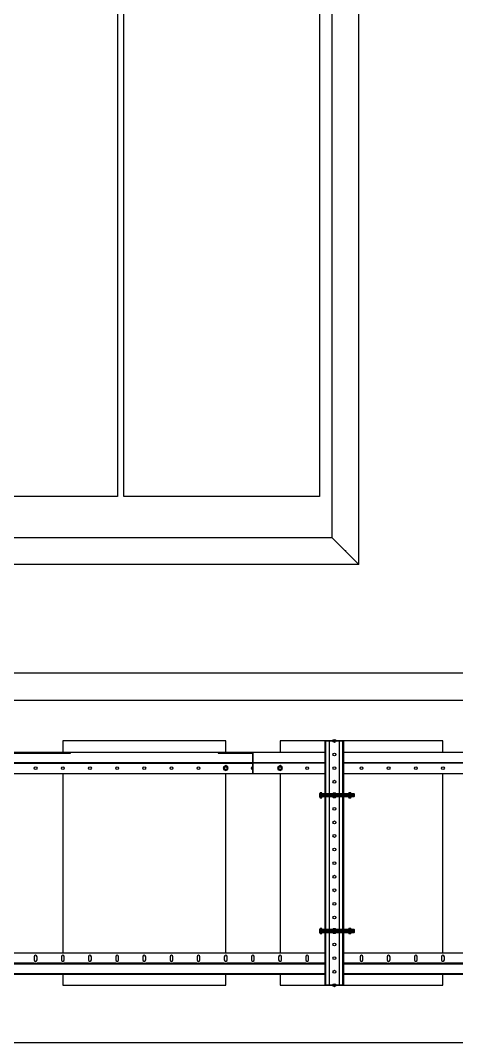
# Model space of a CAD drawing. Header units: millimetres. Extents: x -962357 to -591296, y -223672 to 59420.
# Drawn here: x -729408 to -728605, y -175224 to -173342 of the extents above; entities that cross this region are included whole.
import ezdxf

# ---------------------------------------------------------------- set-up
doc = ezdxf.new("R2010")
doc.units = ezdxf.units.MM
doc.linetypes.add('TA_HL_003.00000', pattern=[19.5, 10.65, -8.85])
for name, color, linetype in [('000 - H A T C H', 8, 'Continuous'), ('000 - WIPEOUT', 250, 'Continuous'), ('001 - ASCESSORIES', 251, 'Continuous'), ('A04_TUBE SERIES', 2, 'Continuous'), ('A11_ALU.SOLID SHEET', 2, 'Continuous')]:
    doc.layers.add(name, color=color, linetype=linetype)
pattern_1 = [(110, (-0.5, 0), (-0.939693, -0.34202), []), (110, (-0.2012, 0.6409), (-0.939693, -0.34202), [1.25, -0.25, 0, -0.25])]

# ---------------------------------------------------------------- blocks, each defined once
blk = doc.blocks.new('*U4823')
blk.add_attdef('EXTR.OVL-LENGTH_', (-25, -59.1), '', height=5)
blk.add_wipeout([(-25, 25), (25, -25), (25, 15671.5), (-25, 15621.5)]).dxf.layer = '000 - WIPEOUT'
at = {"layer": 'A04_TUBE SERIES', "color": 0}
blk.add_lwpolyline([(-25, 25), (25, -25), (25, 15671.5), (-25, 15621.5)], close=True, dxfattribs=at)
blk = doc.blocks.new('*U4826')
blk.add_attdef('EXTR.OVL-LENGTH_', (-25, -59.1), '', height=5)
blk.add_wipeout([(-25, 25), (25, -25), (25, 15165.5), (-25, 15115.5)]).dxf.layer = '000 - WIPEOUT'
blk.add_point((0, 0))
at = {"layer": 'A04_TUBE SERIES', "color": 0}
blk.add_lwpolyline([(-25, 25), (25, -25), (25, 15165.5), (-25, 15115.5)], close=True, dxfattribs=at)
blk = doc.blocks.new('*U4827')
blk.add_attdef('EXTR.OVL-LENGTH_', (-25, -59.1), '', height=5)
blk.add_wipeout([(-25, 25), (25, -25), (25, 1975), (-25, 1925)]).dxf.layer = '000 - WIPEOUT'
blk.add_point((0, 0))
at = {"layer": 'A04_TUBE SERIES', "color": 0}
blk.add_lwpolyline([(-25, 25), (25, -25), (25, 1975), (-25, 1925)], close=True, dxfattribs=at)
blk = doc.blocks.new('*U4729')
at = {"color": 6}
blk.add_point((-37.5, 0), dxfattribs=at)
at = {"color": 3}
for points in [[(-875, 924), (875, 924), (875, 564), (-875, 564)], [(-875, 552), (875, 552), (875, 192), (-875, 192)], [(-875, -192), (875, -192), (875, -552), (-875, -552)], [(-875, -564), (875, -564), (875, -924), (-875, -924)]]:
    blk.add_wipeout(points, dxfattribs=at).dxf.layer = '000 - WIPEOUT'
at = {"layer": 'A11_ALU.SOLID SHEET', "color": 0, "linetype": 'ByBlock'}
for points in [[(875, 564), (-875, 564), (-875, 924), (875, 924)], [(875, 192), (-875, 192), (-875, 552), (875, 552)], [(875, -552), (-875, -552), (-875, -192), (875, -192)], [(875, -924), (-875, -924), (-875, -564), (875, -564)]]:
    blk.add_lwpolyline(points, close=True, dxfattribs=at)
at = {"color": 3}
blk.add_wipeout([(-875, 180), (875, 180), (875, -180), (-875, -180)], dxfattribs=at).dxf.layer = '000 - WIPEOUT'
at = {"layer": 'A11_ALU.SOLID SHEET', "color": 0, "linetype": 'ByBlock'}
blk.add_lwpolyline([(875, -180), (-875, -180), (-875, 180), (875, 180)], close=True, dxfattribs=at)
blk = doc.blocks.new('*U4836')
at = {"layer": 'A04_TUBE SERIES', "color": 0, "linetype": 'ByBlock', "xscale": -1, "rotation": 90}
blk.add_blockref('*U4826', (15418.5, 275), dxfattribs=at)
at = {"layer": 'A04_TUBE SERIES', "color": 0, "linetype": 'ByBlock', "rotation": 270}
blk.add_blockref('*U4823', (25, 25), dxfattribs=at)
at = {"layer": 'A11_ALU.SOLID SHEET', "color": 0, "linetype": 'ByBlock', "rotation": 90}
blk.add_blockref('*U4729', (14446.75, 1250), dxfattribs=at)
at = {"layer": 'A04_TUBE SERIES', "color": 0, "linetype": 'ByBlock'}
blk.add_blockref('*U4827', (15418.5, 275), dxfattribs=at)
blk = doc.blocks.new('*U4864')
at = {"color": 3}
for points in [[(-225, -7050), (225, -7050), (225, -7350), (-225, -7350)], [(-225, -7450), (225, -7450), (225, -7750), (-225, -7750)]]:
    blk.add_wipeout(points, dxfattribs=at).dxf.layer = '000 - WIPEOUT'
at = {"layer": 'A11_ALU.SOLID SHEET', "color": 0, "linetype": 'ByBlock'}
for points in [[(-225, -7350), (225, -7350), (225, -7050), (-225, -7050)], [(-225, -7750), (225, -7750), (225, -7450), (-225, -7450)]]:
    blk.add_lwpolyline(points, close=True, dxfattribs=at)
blk = doc.blocks.new('000 - ASSCESSORIES_FAMELINE_GALV.BRACKET_FITTING_Z-PROFILE_HR-02B_TOP_VIEW')
blk.add_wipeout([(-1200, 39), (1200, 39), (1200, 0), (-1200, 0)]).dxf.layer = '000 - WIPEOUT'
at = {"layer": '001 - ASCESSORIES', "linetype": 'ByBlock'}
blk.add_line((1200, 20.2), (-1200, 20.2), dxfattribs=at)
at = {"layer": '001 - ASCESSORIES'}
blk.add_line((1200, 19), (-1200, 19), dxfattribs=at)
at = {"layer": '001 - ASCESSORIES', "color": 0}
blk.add_lwpolyline([(-1200, 39), (-1200, 19), (1200, 19), (1200, 39)], close=True, dxfattribs=at)
at = {"layer": '001 - ASCESSORIES'}
blk.add_lwpolyline([(-1200, 19), (-1200, 0), (1200, 0), (1200, 19)], close=True, dxfattribs=at)
at = {"layer": '001 - ASCESSORIES', "color": 2}
for points in [[(-1200, 1.2), (-1200, 0), (-1135.9, 0), (-1135.9, 1.2)], [(-864.1, 1.2), (-864.1, 0), (-735.9, 0), (-735.9, 1.2)]]:
    blk.add_lwpolyline(points, close=True, dxfattribs=at)
at = {"layer": '001 - ASCESSORIES'}
for centre in [(-1150, 29), (-1100, 29), (-1050, 29), (-1000, 29), (-950, 29), (-900, 29), (-850, 29), (-800, 29)]:
    blk.add_circle(centre, 2.6, dxfattribs=at)
blk.add_arc((-1200, 29), 2.6, 270, 90, dxfattribs=at)
blk = doc.blocks.new('000 - ASSCESSORIES_FAMELINE_GALV._SPICE-FOR_HR-02B_TOP_VIEW')
at = {"layer": '001 - ASCESSORIES', "linetype": 'ByBlock'}
blk.add_lwpolyline([(-75, 6.8), (75, 6.8), (75, 8.8), (-75, 8.8)], close=True, dxfattribs=at)
at = {"layer": '001 - ASCESSORIES', "color": 0, "linetype": 'ByBlock'}
blk.add_lwpolyline([(-75, 8.8), (75, 8.8), (75, -10), (-75, -10)], close=True, dxfattribs=at)
at = {"layer": '001 - ASCESSORIES', "color": 1}
for points in [[(-57.6, 6.8), (-42.4, 6.8), (-42.4, 8.8), (-57.6, 8.8)], [(-2.6, 6.8), (2.6, 6.8), (2.6, 8.8), (-2.6, 8.8)], [(47.4, 6.8), (52.6, 6.8), (52.6, 8.8), (47.4, 8.8)]]:
    blk.add_lwpolyline(points, close=True, dxfattribs=at)
blk.add_lwpolyline([(-55, -2.6), (-45, -2.6, 1), (-45, 2.6), (-55, 2.6, 1)], format="xyb", close=True, dxfattribs=at)
at = {"layer": '001 - ASCESSORIES'}
for centre in [(0, 0), (50, 0)]:
    blk.add_circle(centre, 2.6, dxfattribs=at)
blk = doc.blocks.new('*U4659')
at = {"layer": '001 - ASCESSORIES', "color": 0, "linetype": 'ByBlock'}
blk.add_blockref('000 - ASSCESSORIES_FAMELINE_GALV._SPICE-FOR_HR-02B_TOP_VIEW', (0, 0), dxfattribs=at)
blk = doc.blocks.new('*U4663')
at = {"layer": '001 - ASCESSORIES', "color": 0}
blk.add_lwpolyline([(4.6, 0), (2.3, 4), (-2.3, 4), (-4.6, 0), (-2.3, -4), (2.3, -4)], close=True, dxfattribs=at)
at = {"layer": '001 - ASCESSORIES', "color": 8}
blk.add_circle((0, 0), 3.85, dxfattribs=at)
at = {"layer": '001 - ASCESSORIES', "color": 0}
blk.add_circle((0, 0), 2.6, dxfattribs=at)
blk = doc.blocks.new('*U4664')
at = {"layer": '000 - H A T C H'}
h = blk.add_hatch(color=250, dxfattribs=at)
h.dxf.hatch_style = 1
h.paths.add_polyline_path([(4, -2.3), (4, 2.3), (0, 4.6), (-4, 2.3), (-4, -2.3), (0, -4.6)])
h.paths.add_polyline_path([(0, -2.6, -1), (0, 2.6, -1)], flags=16)
at = {"layer": '001 - ASCESSORIES', "color": 0, "rotation": 270}
blk.add_blockref('*U4663', (0, 0), dxfattribs=at)
blk = doc.blocks.new('*U4682')
at = {"color": 1}
for p, q in [((-3.5, 3.5), (3.5, 3.5)), ((-3.5, 0), (3.5, 0))]:
    blk.add_line(p, q, dxfattribs=at)
at = {"color": 0}
for points in [[(-2.3, 3.2, 0.249855), (-4.6, 3.2), (-4.6, 0.3, 0.249855), (-2.3, 0.3)], [(2.3, 3.2, 0.062432), (0, 3.5, 0.062432), (-2.3, 3.2), (-2.3, 0.3, 0.061701), (0, 0, 0.061701), (2.3, 0.3)], [(4.6, 3.2, 0.249855), (2.3, 3.2), (2.3, 0.3, 0.249855), (4.6, 0.3)]]:
    blk.add_lwpolyline(points, format="xyb", close=True, dxfattribs=at)
blk = doc.blocks.new('*U4688')
at = {"layer": '000 - H A T C H'}
h = blk.add_hatch(dxfattribs=at)
h.set_pattern_fill('ANSI35', color=8, scale=4, angle=65)
h.set_pattern_definition(pattern_1)
h.paths.add_polyline_path([(0, -2.5), (14.5, -2.5), (14.5, 2.5), (0, 2.5)])
at = {"color": 8}
blk.add_line((14.5, -2.5), (14.5, 2.5), dxfattribs=at)
at = {"color": 1}
blk.add_lwpolyline([(14.5, 2.5), (0, 2.5), (0, -2.5), (14.5, -2.5), (15, -2), (15, 2)], close=True, dxfattribs=at)
blk = doc.blocks.new('*U4699')
at = {"layer": '000 - H A T C H'}
h = blk.add_hatch(color=250, dxfattribs=at)
h.dxf.hatch_style = 1
edge = h.paths.add_edge_path()
edge.add_line((-0.3, -4.6), (-3.2, -4.6))
edge.add_arc((-1, -3.5), 2.45, 180, 208.0569, ccw=False)
edge.add_line((-3.5, -3.5), (-3.5, 0))
edge.add_arc((5.9, 0), 9.36, 179.9761, 180.0239, ccw=False)
edge.add_line((-3.5, 0), (-3.5, 0))
edge.add_arc((5.9, 0), 9.36, 179.9761, 180.0239, ccw=False)
edge.add_line((-3.5, 0), (-3.5, 3.5))
edge.add_arc((-1, 3.5), 2.45, 151.9431, 180, ccw=False)
edge.add_line((-3.2, 4.6), (-0.3, 4.6))
edge.add_arc((-2.5, 3.5), 2.45, 360, 388.0569, ccw=False)
edge.add_line((0, 3.5), (0, -3.5))
edge.add_arc((-2.5, -3.5), 2.45, 331.9431, 360, ccw=False)
blk.add_blockref('*U4688', (0, 0))
at = {"layer": '001 - ASCESSORIES', "rotation": 90}
blk.add_blockref('*U4682', (0, 0), dxfattribs=at)
blk = doc.blocks.new('*U4922')
for p in [(-7250, -10), (-7150, -10)]:
    blk.add_blockref('*U4699', p)
at = {"layer": '001 - ASCESSORIES', "linetype": 'TA_HL_003.00000', "rotation": 180}
blk.add_blockref('*U4659', (-7200, -10), dxfattribs=at)
at = {"layer": '001 - ASCESSORIES', "color": 0, "linetype": 'ByBlock'}
blk.add_blockref('000 - ASSCESSORIES_FAMELINE_GALV.BRACKET_FITTING_Z-PROFILE_HR-02B_TOP_VIEW', (-6000, -39), dxfattribs=at)
at = {"layer": '001 - ASCESSORIES', "color": 1, "linetype": 'ByBlock'}
blk.add_circle((-7200, -10), 2.6, dxfattribs=at)
at = {"layer": '001 - ASCESSORIES'}
blk.add_blockref('*U4664', (-7150, -10), dxfattribs=at)
at = {"linetype": 'ByBlock'}
blk.add_wipeout([(-9330.5, -39), (-7200, -39), (-7200, 0), (-9330.5, 0)], dxfattribs=at).dxf.layer = '000 - WIPEOUT'
at = {"layer": '001 - ASCESSORIES', "color": 1, "linetype": 'ByBlock'}
blk.add_lwpolyline([(-7200, 0), (-9330.5, 0), (-9330.5, -20), (-7200, -20)], close=True, dxfattribs=at)
at = {"layer": '001 - ASCESSORIES', "linetype": 'ByBlock'}
blk.add_lwpolyline([(-7200, -20), (-9330.5, -20), (-9330.5, -39), (-7200, -39)], close=True, dxfattribs=at)
at = {"layer": '001 - ASCESSORIES', "color": 1, "linetype": 'ByBlock'}
for centre in [(-7550, -10), (-7500, -10), (-7450, -10), (-7400, -10), (-7350, -10), (-7300, -10), (-7250, -10)]:
    blk.add_circle(centre, 2.6, dxfattribs=at)
at = {"layer": '001 - ASCESSORIES'}
blk.add_blockref('*U4664', (-7250, -10), dxfattribs=at)
blk = doc.blocks.new('000 - ASSCESSORIES_FAMELINE_GALV.BRACKET_FITTING_Z-PROFILE_HR-02AA_TOP_VIEW')
blk.add_wipeout([(-1200, 39), (1200, 39), (1200, 0), (-1200, 0)]).dxf.layer = '000 - WIPEOUT'
at = {"layer": '001 - ASCESSORIES', "linetype": 'Continuous'}
for p, q in [((-1200, 39), (1200, 39)), ((-1200, 0), (1200, 0))]:
    blk.add_line(p, q, dxfattribs=at)
at = {"layer": '001 - ASCESSORIES', "color": 1, "linetype": 'ByBlock'}
for p, q in [((-577.6, 20.2), (-577.6, 19)), ((-527.6, 20.2), (-527.6, 19)), ((-477.6, 20.2), (-477.6, 19)), ((-427.6, 20.2), (-427.6, 19)), ((-377.6, 20.2), (-377.6, 19)), ((-327.6, 20.2), (-327.6, 19)), ((-277.6, 20.2), (-277.6, 19)), ((-227.6, 20.2), (-227.6, 19)), ((-177.6, 20.2), (-177.6, 19)), ((-127.6, 20.2), (-127.6, 19)), ((-77.6, 20.2), (-77.6, 19)), ((-27.6, 20.2), (-27.6, 19)), ((22.4, 20.2), (22.4, 19)), ((72.4, 20.2), (72.4, 19)), ((122.4, 20.2), (122.4, 19)), ((172.4, 20.2), (172.4, 19))]:
    blk.add_line(p, q, dxfattribs=at)
at = {"layer": '001 - ASCESSORIES', "color": 0, "linetype": 'ByBlock'}
blk.add_lwpolyline([(-1200, 39), (1200, 39), (1200, 19), (-1200, 19)], close=True, dxfattribs=at)
at = {"layer": '001 - ASCESSORIES'}
blk.add_lwpolyline([(-1200, 19), (1200, 19), (1200, 0), (-1200, 0)], close=True, dxfattribs=at)
at = {"layer": '001 - ASCESSORIES', "color": 1, "linetype": 'ByBlock'}
for points in [[(-577.6, 20.2), (-622.4, 20.2), (-622.4, 19), (-577.6, 19)], [(-577.6, 20.2), (-572.4, 20.2), (-572.4, 19), (-577.6, 19)], [(-527.6, 20.2), (-572.4, 20.2), (-572.4, 19), (-527.6, 19)], [(-527.6, 20.2), (-522.4, 20.2), (-522.4, 19), (-527.6, 19)], [(-477.6, 20.2), (-522.4, 20.2), (-522.4, 19), (-477.6, 19)], [(-477.6, 20.2), (-472.4, 20.2), (-472.4, 19), (-477.6, 19)], [(-427.6, 20.2), (-472.4, 20.2), (-472.4, 19), (-427.6, 19)], [(-427.6, 20.2), (-422.4, 20.2), (-422.4, 19), (-427.6, 19)], [(-377.6, 20.2), (-422.4, 20.2), (-422.4, 19), (-377.6, 19)], [(-377.6, 20.2), (-372.4, 20.2), (-372.4, 19), (-377.6, 19)], [(-327.6, 20.2), (-372.4, 20.2), (-372.4, 19), (-327.6, 19)], [(-327.6, 20.2), (-322.4, 20.2), (-322.4, 19), (-327.6, 19)], [(-277.6, 20.2), (-322.4, 20.2), (-322.4, 19), (-277.6, 19)], [(-277.6, 20.2), (-272.4, 20.2), (-272.4, 19), (-277.6, 19)], [(-227.6, 20.2), (-272.4, 20.2), (-272.4, 19), (-227.6, 19)], [(-227.6, 20.2), (-222.4, 20.2), (-222.4, 19), (-227.6, 19)], [(-177.6, 20.2), (-222.4, 20.2), (-222.4, 19), (-177.6, 19)], [(-177.6, 20.2), (-172.4, 20.2), (-172.4, 19), (-177.6, 19)], [(-127.6, 20.2), (-172.4, 20.2), (-172.4, 19), (-127.6, 19)], [(-127.6, 20.2), (-122.4, 20.2), (-122.4, 19), (-127.6, 19)], [(-77.6, 20.2), (-122.4, 20.2), (-122.4, 19), (-77.6, 19)], [(-77.6, 20.2), (-72.4, 20.2), (-72.4, 19), (-77.6, 19)], [(-27.6, 20.2), (-72.4, 20.2), (-72.4, 19), (-27.6, 19)], [(-27.6, 20.2), (-22.4, 20.2), (-22.4, 19), (-27.6, 19)], [(22.4, 20.2), (-22.4, 20.2), (-22.4, 19), (22.4, 19)], [(22.4, 20.2), (27.6, 20.2), (27.6, 19), (22.4, 19)], [(72.4, 20.2), (27.6, 20.2), (27.6, 19), (72.4, 19)], [(72.4, 20.2), (77.6, 20.2), (77.6, 19), (72.4, 19)], [(122.4, 20.2), (77.6, 20.2), (77.6, 19), (122.4, 19)], [(122.4, 20.2), (127.6, 20.2), (127.6, 19), (122.4, 19)], [(172.4, 20.2), (127.6, 20.2), (127.6, 19), (172.4, 19)], [(172.4, 20.2), (177.6, 20.2), (177.6, 19), (172.4, 19)], [(222.4, 20.2), (177.6, 20.2), (177.6, 19), (222.4, 19)]]:
    blk.add_lwpolyline(points, close=True, dxfattribs=at)
at = {"layer": '001 - ASCESSORIES'}
for points in [[(-572.4, 26), (-572.4, 32, 1), (-577.6, 32), (-577.6, 26, 1)], [(-522.4, 26), (-522.4, 32, 1), (-527.6, 32), (-527.6, 26, 1)], [(-472.4, 26), (-472.4, 32, 1), (-477.6, 32), (-477.6, 26, 1)], [(-422.4, 26), (-422.4, 32, 1), (-427.6, 32), (-427.6, 26, 1)], [(-372.4, 26), (-372.4, 32, 1), (-377.6, 32), (-377.6, 26, 1)], [(-322.4, 26), (-322.4, 32, 1), (-327.6, 32), (-327.6, 26, 1)], [(-272.4, 26), (-272.4, 32, 1), (-277.6, 32), (-277.6, 26, 1)], [(-222.4, 26), (-222.4, 32, 1), (-227.6, 32), (-227.6, 26, 1)], [(-172.4, 26), (-172.4, 32, 1), (-177.6, 32), (-177.6, 26, 1)], [(-122.4, 26), (-122.4, 32, 1), (-127.6, 32), (-127.6, 26, 1)], [(-72.4, 26), (-72.4, 32, 1), (-77.6, 32), (-77.6, 26, 1)], [(-22.4, 26), (-22.4, 32, 1), (-27.6, 32), (-27.6, 26, 1)], [(27.6, 26), (27.6, 32, 1), (22.4, 32), (22.4, 26, 1)], [(77.6, 26), (77.6, 32, 1), (72.4, 32), (72.4, 26, 1)], [(127.6, 26), (127.6, 32, 1), (122.4, 32), (122.4, 26, 1)], [(177.6, 26), (177.6, 32, 1), (172.4, 32), (172.4, 26, 1)]]:
    blk.add_lwpolyline(points, format="xyb", close=True, dxfattribs=at)
at = {"layer": '001 - ASCESSORIES', "color": 2}
blk.add_lwpolyline([(-1200, 1.2), (1200, 1.2), (1200, 0), (-1200, 0)], close=True, dxfattribs=at)
blk = doc.blocks.new('*U4921')
at = {"layer": '001 - ASCESSORIES', "linetype": 'ByBlock', "rotation": 180}
blk.add_blockref('000 - ASSCESSORIES_FAMELINE_GALV.BRACKET_FITTING_Z-PROFILE_HR-02AA_TOP_VIEW', (-7200, 39), dxfattribs=at)
blk = doc.blocks.new('*U4934')
at = {"color": 6}
blk.add_wipeout([(225, -17), (-225, -17), (-225, 17), (225, 17)], dxfattribs=at).dxf.layer = '000 - WIPEOUT'
at = {"layer": '001 - ASCESSORIES', "color": 0, "linetype": 'ByBlock'}
for p, q in [((225, 15.8), (-225, 15.8)), ((225, -15.8), (-225, -15.8))]:
    blk.add_line(p, q, dxfattribs=at)
at = {"layer": '001 - ASCESSORIES', "color": 1}
blk.add_lwpolyline([(225, 17), (225, -17), (-225, -17), (-225, 17)], close=True, dxfattribs=at)
at = {"layer": '001 - ASCESSORIES', "color": 0, "linetype": 'ByBlock'}
for points in [[(-225, 17), (-225, 9), (225, 9), (225, 17)], [(-225, -9), (-225, -17), (225, -17), (225, -9)]]:
    blk.add_lwpolyline(points, close=True, dxfattribs=at)
at = {"layer": '001 - ASCESSORIES', "color": 1, "linetype": 'Continuous'}
for centre in [(-225, 0), (-200, 0), (-175, 0), (-150, 0), (-125, 0), (-100, 0), (-75, 0), (-50, 0), (-25, 0), (0, 0), (25, 0), (50, 0), (75, 0), (100, 0), (125, 0), (150, 0), (175, 0), (200, 0), (225, 0)]:
    blk.add_circle(centre, 2.6, dxfattribs=at)
blk = doc.blocks.new('*U4696')
at = {"layer": '000 - H A T C H'}
h = blk.add_hatch(dxfattribs=at)
h.set_pattern_fill('ANSI35', color=8, scale=4, angle=65)
h.set_pattern_definition(pattern_1)
h.paths.add_polyline_path([(0, -2.5), (59.5, -2.5), (59.5, 2.5), (0, 2.5)])
at = {"color": 8}
blk.add_line((59.5, -2.5), (59.5, 2.5), dxfattribs=at)
at = {"color": 1}
blk.add_lwpolyline([(59.5, 2.5), (0, 2.5), (0, -2.5), (59.5, -2.5), (60, -2), (60, 2)], close=True, dxfattribs=at)
blk = doc.blocks.new('*U4748')
at = {"layer": '000 - H A T C H'}
h = blk.add_hatch(color=250, dxfattribs=at)
h.dxf.hatch_style = 1
edge = h.paths.add_edge_path()
edge.add_line((-0.3, -4.6), (-3.2, -4.6))
edge.add_arc((-1, -3.5), 2.45, 180, 208.0569, ccw=False)
edge.add_line((-3.5, -3.5), (-3.5, 0))
edge.add_arc((5.9, 0), 9.36, 179.9761, 180.0239, ccw=False)
edge.add_line((-3.5, 0), (-3.5, 0))
edge.add_arc((5.9, 0), 9.36, 179.9761, 180.0239, ccw=False)
edge.add_line((-3.5, 0), (-3.5, 3.5))
edge.add_arc((-1, 3.5), 2.45, 151.9431, 180, ccw=False)
edge.add_line((-3.2, 4.6), (-0.3, 4.6))
edge.add_arc((-2.5, 3.5), 2.45, 360, 388.0569, ccw=False)
edge.add_line((0, 3.5), (0, -3.5))
edge.add_arc((-2.5, -3.5), 2.45, 331.9431, 360, ccw=False)
blk.add_blockref('*U4696', (0, 0))
at = {"layer": '001 - ASCESSORIES', "rotation": 90}
blk.add_blockref('*U4682', (0, 0), dxfattribs=at)
blk = doc.blocks.new('*U4662')
at = {"color": 1}
for p, q in [((-3.5, 4.5), (3.5, 4.5)), ((-3.5, 0), (3.5, 0))]:
    blk.add_line(p, q, dxfattribs=at)
at = {"color": 0}
for points in [[(-2.3, 4.2, 0.249893), (-4.6, 4.2), (-4.6, 0.3, 0.249893), (-2.3, 0.3)], [(2.3, 4.2, 0.062422), (0, 4.5, 0.062422), (-2.3, 4.2), (-2.3, 0.3, 0.061692), (0, 0, 0.061692), (2.3, 0.3)], [(4.6, 4.2, 0.249893), (2.3, 4.2), (2.3, 0.3, 0.249893), (4.6, 0.3)]]:
    blk.add_lwpolyline(points, format="xyb", close=True, dxfattribs=at)
blk = doc.blocks.new('*U4707')
at = {"layer": '000 - H A T C H'}
h = blk.add_hatch(color=250, dxfattribs=at)
h.dxf.hatch_style = 1
edge = h.paths.add_edge_path()
edge.add_line((0.3, 4.6), (4.2, 4.6))
edge.add_arc((2, 3.5), 2.45, 0, 28.0609, ccw=False)
edge.add_line((4.5, 3.5), (4.5, 0))
edge.add_arc((-4.9, 0), 9.36, -0.0239, 0.0239, ccw=False)
edge.add_line((4.5, 0), (4.5, 0))
edge.add_arc((-4.9, 0), 9.36, -0.0239, 0.0239, ccw=False)
edge.add_line((4.5, 0), (4.5, -3.5))
edge.add_arc((2, -3.5), 2.45, -28.0609, 0, ccw=False)
edge.add_line((4.2, -4.6), (0.3, -4.6))
edge.add_arc((2.5, -3.5), 2.45, 180, 208.0609, ccw=False)
edge.add_line((0, -3.5), (0, 3.5))
edge.add_arc((2.5, 3.5), 2.45, 151.9391, 180, ccw=False)
at = {"layer": '001 - ASCESSORIES', "color": 0, "rotation": 270}
blk.add_blockref('*U4662', (0, 0), dxfattribs=at)
blk = doc.blocks.new('*U4821')
at = {"layer": '001 - ASCESSORIES'}
blk.add_blockref('*U4748', (-23, 0), dxfattribs=at)
at = {"layer": '001 - ASCESSORIES', "color": 2}
for rotation in [90, 90, 270, 270]:
    blk.add_blockref('*U4664', (0, 0), dxfattribs=dict(at, rotation=rotation))
at = {"layer": '001 - ASCESSORIES', "color": 1}
blk.add_blockref('*U4707', (26.2, 0), dxfattribs=at)
blk = doc.blocks.new('*U4956')
blk.add_lwpolyline([(-1246.6, 550), (17930.3, 550), (17930.3, 4315), (-1246.6, 4315)], close=True)
at = {"layer": 'A11_ALU.SOLID SHEET'}
blk.add_blockref('*U4836', (451.8, 1180.5), dxfattribs=at)
at = {"layer": 'A11_ALU.SOLID SHEET', "color": 0, "linetype": 'ByBlock', "rotation": 90}
blk.add_blockref('*U4864', (8300, 880.5), dxfattribs=at)
at = {"layer": '001 - ASCESSORIES', "linetype": 'ByBlock', "rotation": 180}
for name, p in [('*U4922', (8500, 1045.5)), ('*U4921', (8675, 715.2))]:
    blk.add_blockref(name, p, dxfattribs=at)
at = {"layer": '001 - ASCESSORIES', "linetype": 'ByBlock', "rotation": 270}
blk.add_blockref('*U4934', (15850, 880.5), dxfattribs=at)
at = {"layer": '001 - ASCESSORIES', "linetype": 'ByBlock'}
for p in [(15850, 1005.5), (15850, 755.5)]:
    blk.add_blockref('*U4821', p, dxfattribs=at)
blk = doc.blocks.new('*U702')
at = {"color": 3}
for points in [[(-225, -7050), (225, -7050), (225, -7350), (-225, -7350)], [(-225, -7450), (225, -7450), (225, -7750), (-225, -7750)]]:
    blk.add_wipeout(points, dxfattribs=at).dxf.layer = '000 - WIPEOUT'
at = {"layer": 'A11_ALU.SOLID SHEET', "color": 0, "linetype": 'ByBlock'}
for points in [[(-225, -7350), (225, -7350), (225, -7050), (-225, -7050)], [(-225, -7750), (225, -7750), (225, -7450), (-225, -7450)]]:
    blk.add_lwpolyline(points, close=True, dxfattribs=at)
blk = doc.blocks.new('*U670')
at = {"layer": '001 - ASCESSORIES', "color": 0, "linetype": 'ByBlock'}
blk.add_blockref('000 - ASSCESSORIES_FAMELINE_GALV._SPICE-FOR_HR-02B_TOP_VIEW', (0, 0), dxfattribs=at)
blk = doc.blocks.new('*U350')
at = {"layer": '001 - ASCESSORIES', "color": 0}
blk.add_lwpolyline([(4.6, 0), (2.3, 4), (-2.3, 4), (-4.6, 0), (-2.3, -4), (2.3, -4)], close=True, dxfattribs=at)
at = {"layer": '001 - ASCESSORIES', "color": 8}
blk.add_circle((0, 0), 3.85, dxfattribs=at)
at = {"layer": '001 - ASCESSORIES', "color": 0}
blk.add_circle((0, 0), 2.6, dxfattribs=at)
blk = doc.blocks.new('*U671')
at = {"layer": '000 - H A T C H'}
h = blk.add_hatch(color=250, dxfattribs=at)
h.dxf.hatch_style = 1
h.paths.add_polyline_path([(4, -2.3), (4, 2.3), (0, 4.6), (-4, 2.3), (-4, -2.3), (0, -4.6)])
h.paths.add_polyline_path([(0, -2.6, -1), (0, 2.6, -1)], flags=16)
at = {"layer": '001 - ASCESSORIES', "color": 0, "rotation": 270}
blk.add_blockref('*U350', (0, 0), dxfattribs=at)
blk = doc.blocks.new('*U351')
at = {"color": 1}
for p, q in [((-3.5, 3.5), (3.5, 3.5)), ((-3.5, 0), (3.5, 0))]:
    blk.add_line(p, q, dxfattribs=at)
at = {"color": 0}
for points in [[(-2.3, 3.2, 0.249855), (-4.6, 3.2), (-4.6, 0.3, 0.249855), (-2.3, 0.3)], [(2.3, 3.2, 0.062432), (0, 3.5, 0.062432), (-2.3, 3.2), (-2.3, 0.3, 0.061701), (0, 0, 0.061701), (2.3, 0.3)], [(4.6, 3.2, 0.249855), (2.3, 3.2), (2.3, 0.3, 0.249855), (4.6, 0.3)]]:
    blk.add_lwpolyline(points, format="xyb", close=True, dxfattribs=at)
blk = doc.blocks.new('*U357')
at = {"layer": '000 - H A T C H'}
h = blk.add_hatch(dxfattribs=at)
h.set_pattern_fill('ANSI35', color=8, scale=4, angle=65)
h.set_pattern_definition(pattern_1)
h.paths.add_polyline_path([(0, -2.5), (14.5, -2.5), (14.5, 2.5), (0, 2.5)])
at = {"color": 8}
blk.add_line((14.5, -2.5), (14.5, 2.5), dxfattribs=at)
at = {"color": 1}
blk.add_lwpolyline([(14.5, 2.5), (0, 2.5), (0, -2.5), (14.5, -2.5), (15, -2), (15, 2)], close=True, dxfattribs=at)
blk = doc.blocks.new('*U666')
at = {"layer": '000 - H A T C H'}
h = blk.add_hatch(color=250, dxfattribs=at)
h.dxf.hatch_style = 1
edge = h.paths.add_edge_path()
edge.add_line((-0.3, -4.6), (-3.2, -4.6))
edge.add_arc((-1, -3.5), 2.45, 180, 208.0569, ccw=False)
edge.add_line((-3.5, -3.5), (-3.5, 0))
edge.add_arc((5.9, 0), 9.36, 179.9761, 180.0239, ccw=False)
edge.add_line((-3.5, 0), (-3.5, 0))
edge.add_arc((5.9, 0), 9.36, 179.9761, 180.0239, ccw=False)
edge.add_line((-3.5, 0), (-3.5, 3.5))
edge.add_arc((-1, 3.5), 2.45, 151.9431, 180, ccw=False)
edge.add_line((-3.2, 4.6), (-0.3, 4.6))
edge.add_arc((-2.5, 3.5), 2.45, 360, 388.0569, ccw=False)
edge.add_line((0, 3.5), (0, -3.5))
edge.add_arc((-2.5, -3.5), 2.45, 331.9431, 360, ccw=False)
blk.add_blockref('*U357', (0, 0))
at = {"layer": '001 - ASCESSORIES', "rotation": 90}
blk.add_blockref('*U351', (0, 0), dxfattribs=at)
blk = doc.blocks.new('*U536')
for p in [(-7250, -10), (-7150, -10)]:
    blk.add_blockref('*U666', p)
at = {"layer": '001 - ASCESSORIES', "linetype": 'TA_HL_003.00000', "rotation": 180}
blk.add_blockref('*U670', (-7200, -10), dxfattribs=at)
at = {"layer": '001 - ASCESSORIES', "color": 0, "linetype": 'ByBlock'}
blk.add_blockref('000 - ASSCESSORIES_FAMELINE_GALV.BRACKET_FITTING_Z-PROFILE_HR-02B_TOP_VIEW', (-6000, -39), dxfattribs=at)
at = {"layer": '001 - ASCESSORIES', "color": 1, "linetype": 'ByBlock'}
blk.add_circle((-7200, -10), 2.6, dxfattribs=at)
at = {"layer": '001 - ASCESSORIES'}
blk.add_blockref('*U671', (-7150, -10), dxfattribs=at)
at = {"linetype": 'ByBlock'}
blk.add_wipeout([(-9330.5, -39), (-7200, -39), (-7200, 0), (-9330.5, 0)], dxfattribs=at).dxf.layer = '000 - WIPEOUT'
at = {"layer": '001 - ASCESSORIES', "color": 1, "linetype": 'ByBlock'}
blk.add_lwpolyline([(-7200, 0), (-9330.5, 0), (-9330.5, -20), (-7200, -20)], close=True, dxfattribs=at)
at = {"layer": '001 - ASCESSORIES', "linetype": 'ByBlock'}
blk.add_lwpolyline([(-7200, -20), (-9330.5, -20), (-9330.5, -39), (-7200, -39)], close=True, dxfattribs=at)
at = {"layer": '001 - ASCESSORIES', "color": 1, "linetype": 'ByBlock'}
for centre in [(-7550, -10), (-7500, -10), (-7450, -10), (-7400, -10), (-7350, -10), (-7300, -10), (-7250, -10)]:
    blk.add_circle(centre, 2.6, dxfattribs=at)
at = {"layer": '001 - ASCESSORIES'}
blk.add_blockref('*U671', (-7250, -10), dxfattribs=at)
blk = doc.blocks.new('*U535')
at = {"layer": '001 - ASCESSORIES', "linetype": 'ByBlock', "rotation": 180}
blk.add_blockref('000 - ASSCESSORIES_FAMELINE_GALV.BRACKET_FITTING_Z-PROFILE_HR-02AA_TOP_VIEW', (-7200, 39), dxfattribs=at)
blk = doc.blocks.new('*U548')
at = {"color": 6}
blk.add_wipeout([(225, -17), (-225, -17), (-225, 17), (225, 17)], dxfattribs=at).dxf.layer = '000 - WIPEOUT'
at = {"layer": '001 - ASCESSORIES', "color": 0, "linetype": 'ByBlock'}
for p, q in [((225, 15.8), (-225, 15.8)), ((225, -15.8), (-225, -15.8))]:
    blk.add_line(p, q, dxfattribs=at)
at = {"layer": '001 - ASCESSORIES', "color": 1}
blk.add_lwpolyline([(225, 17), (225, -17), (-225, -17), (-225, 17)], close=True, dxfattribs=at)
at = {"layer": '001 - ASCESSORIES', "color": 0, "linetype": 'ByBlock'}
for points in [[(-225, 17), (-225, 9), (225, 9), (225, 17)], [(-225, -9), (-225, -17), (225, -17), (225, -9)]]:
    blk.add_lwpolyline(points, close=True, dxfattribs=at)
at = {"layer": '001 - ASCESSORIES', "color": 1, "linetype": 'Continuous'}
for centre in [(-225, 0), (-200, 0), (-175, 0), (-150, 0), (-125, 0), (-100, 0), (-75, 0), (-50, 0), (-25, 0), (0, 0), (25, 0), (50, 0), (75, 0), (100, 0), (125, 0), (150, 0), (175, 0), (200, 0), (225, 0)]:
    blk.add_circle(centre, 2.6, dxfattribs=at)
blk = doc.blocks.new('*U365')
at = {"layer": '000 - H A T C H'}
h = blk.add_hatch(dxfattribs=at)
h.set_pattern_fill('ANSI35', color=8, scale=4, angle=65)
h.set_pattern_definition(pattern_1)
h.paths.add_polyline_path([(0, -2.5), (59.5, -2.5), (59.5, 2.5), (0, 2.5)])
at = {"color": 8}
blk.add_line((59.5, -2.5), (59.5, 2.5), dxfattribs=at)
at = {"color": 1}
blk.add_lwpolyline([(59.5, 2.5), (0, 2.5), (0, -2.5), (59.5, -2.5), (60, -2), (60, 2)], close=True, dxfattribs=at)
blk = doc.blocks.new('*U583')
at = {"layer": '000 - H A T C H'}
h = blk.add_hatch(color=250, dxfattribs=at)
h.dxf.hatch_style = 1
edge = h.paths.add_edge_path()
edge.add_line((-0.3, -4.6), (-3.2, -4.6))
edge.add_arc((-1, -3.5), 2.45, 180, 208.0569, ccw=False)
edge.add_line((-3.5, -3.5), (-3.5, 0))
edge.add_arc((5.9, 0), 9.36, 179.9761, 180.0239, ccw=False)
edge.add_line((-3.5, 0), (-3.5, 0))
edge.add_arc((5.9, 0), 9.36, 179.9761, 180.0239, ccw=False)
edge.add_line((-3.5, 0), (-3.5, 3.5))
edge.add_arc((-1, 3.5), 2.45, 151.9431, 180, ccw=False)
edge.add_line((-3.2, 4.6), (-0.3, 4.6))
edge.add_arc((-2.5, 3.5), 2.45, 360, 388.0569, ccw=False)
edge.add_line((0, 3.5), (0, -3.5))
edge.add_arc((-2.5, -3.5), 2.45, 331.9431, 360, ccw=False)
blk.add_blockref('*U365', (0, 0))
at = {"layer": '001 - ASCESSORIES', "rotation": 90}
blk.add_blockref('*U351', (0, 0), dxfattribs=at)
blk = doc.blocks.new('*U349')
at = {"color": 1}
for p, q in [((-3.5, 4.5), (3.5, 4.5)), ((-3.5, 0), (3.5, 0))]:
    blk.add_line(p, q, dxfattribs=at)
at = {"color": 0}
for points in [[(-2.3, 4.2, 0.249893), (-4.6, 4.2), (-4.6, 0.3, 0.249893), (-2.3, 0.3)], [(2.3, 4.2, 0.062422), (0, 4.5, 0.062422), (-2.3, 4.2), (-2.3, 0.3, 0.061692), (0, 0, 0.061692), (2.3, 0.3)], [(4.6, 4.2, 0.249893), (2.3, 4.2), (2.3, 0.3, 0.249893), (4.6, 0.3)]]:
    blk.add_lwpolyline(points, format="xyb", close=True, dxfattribs=at)
blk = doc.blocks.new('*U667')
at = {"layer": '000 - H A T C H'}
h = blk.add_hatch(color=250, dxfattribs=at)
h.dxf.hatch_style = 1
edge = h.paths.add_edge_path()
edge.add_line((0.3, 4.6), (4.2, 4.6))
edge.add_arc((2, 3.5), 2.45, 0, 28.0609, ccw=False)
edge.add_line((4.5, 3.5), (4.5, 0))
edge.add_arc((-4.9, 0), 9.36, -0.0239, 0.0239, ccw=False)
edge.add_line((4.5, 0), (4.5, 0))
edge.add_arc((-4.9, 0), 9.36, -0.0239, 0.0239, ccw=False)
edge.add_line((4.5, 0), (4.5, -3.5))
edge.add_arc((2, -3.5), 2.45, -28.0609, 0, ccw=False)
edge.add_line((4.2, -4.6), (0.3, -4.6))
edge.add_arc((2.5, -3.5), 2.45, 180, 208.0609, ccw=False)
edge.add_line((0, -3.5), (0, 3.5))
edge.add_arc((2.5, 3.5), 2.45, 151.9391, 180, ccw=False)
at = {"layer": '001 - ASCESSORIES', "color": 0, "rotation": 270}
blk.add_blockref('*U349', (0, 0), dxfattribs=at)
blk = doc.blocks.new('*U686')
at = {"layer": '001 - ASCESSORIES'}
blk.add_blockref('*U583', (-23, 0), dxfattribs=at)
at = {"layer": '001 - ASCESSORIES', "color": 2}
for rotation in [90, 90, 270, 270]:
    blk.add_blockref('*U671', (0, 0), dxfattribs=dict(at, rotation=rotation))
at = {"layer": '001 - ASCESSORIES', "color": 1}
blk.add_blockref('*U667', (26.2, 0), dxfattribs=at)
blk = doc.blocks.new('*U467')
blk.add_attdef('EXTR.OVL-LENGTH_', (-25, -59.1), '', height=5)
blk.add_wipeout([(-25, 25), (25, -25), (25, 15671.5), (-25, 15621.5)]).dxf.layer = '000 - WIPEOUT'
at = {"layer": 'A04_TUBE SERIES', "color": 0}
blk.add_lwpolyline([(-25, 25), (25, -25), (25, 15671.5), (-25, 15621.5)], close=True, dxfattribs=at)
blk = doc.blocks.new('*U463')
blk.add_attdef('EXTR.OVL-LENGTH_', (-25, -59.1), '', height=5)
blk.add_wipeout([(-25, 25), (25, -25), (25, 15165.5), (-25, 15115.5)]).dxf.layer = '000 - WIPEOUT'
blk.add_point((0, 0))
at = {"layer": 'A04_TUBE SERIES', "color": 0}
blk.add_lwpolyline([(-25, 25), (25, -25), (25, 15165.5), (-25, 15115.5)], close=True, dxfattribs=at)
blk = doc.blocks.new('*U459')
blk.add_attdef('EXTR.OVL-LENGTH_', (-25, -59.1), '', height=5)
blk.add_wipeout([(-25, 25), (25, -25), (25, 1975), (-25, 1925)]).dxf.layer = '000 - WIPEOUT'
blk.add_point((0, 0))
at = {"layer": 'A04_TUBE SERIES', "color": 0}
blk.add_lwpolyline([(-25, 25), (25, -25), (25, 1975), (-25, 1925)], close=True, dxfattribs=at)
blk = doc.blocks.new('*U674')
at = {"color": 6}
blk.add_point((-37.5, 0), dxfattribs=at)
at = {"color": 3}
for points in [[(-875, 924), (875, 924), (875, 564), (-875, 564)], [(-875, 552), (875, 552), (875, 192), (-875, 192)], [(-875, -192), (875, -192), (875, -552), (-875, -552)], [(-875, -564), (875, -564), (875, -924), (-875, -924)]]:
    blk.add_wipeout(points, dxfattribs=at).dxf.layer = '000 - WIPEOUT'
at = {"layer": 'A11_ALU.SOLID SHEET', "color": 0, "linetype": 'ByBlock'}
for points in [[(875, 564), (-875, 564), (-875, 924), (875, 924)], [(875, 192), (-875, 192), (-875, 552), (875, 552)], [(875, -552), (-875, -552), (-875, -192), (875, -192)], [(875, -924), (-875, -924), (-875, -564), (875, -564)]]:
    blk.add_lwpolyline(points, close=True, dxfattribs=at)
at = {"color": 3}
blk.add_wipeout([(-875, 180), (875, 180), (875, -180), (-875, -180)], dxfattribs=at).dxf.layer = '000 - WIPEOUT'
at = {"layer": 'A11_ALU.SOLID SHEET', "color": 0, "linetype": 'ByBlock'}
blk.add_lwpolyline([(875, -180), (-875, -180), (-875, 180), (875, 180)], close=True, dxfattribs=at)
blk = doc.blocks.new('*U692')
at = {"layer": 'A04_TUBE SERIES', "color": 0, "linetype": 'ByBlock', "xscale": -1, "rotation": 90}
blk.add_blockref('*U463', (15418.5, 275), dxfattribs=at)
at = {"layer": 'A04_TUBE SERIES', "color": 0, "linetype": 'ByBlock', "rotation": 270}
blk.add_blockref('*U467', (25, 25), dxfattribs=at)
at = {"layer": 'A11_ALU.SOLID SHEET', "color": 0, "linetype": 'ByBlock', "rotation": 90}
blk.add_blockref('*U674', (14446.75, 1250), dxfattribs=at)
at = {"layer": 'A04_TUBE SERIES', "color": 0, "linetype": 'ByBlock'}
blk.add_blockref('*U459', (15418.5, 275), dxfattribs=at)

msp = doc.modelspace()

# ---------------------------------------------------------------- block references
msp.add_blockref('*U4956', (-744680, -175774.4))

# ---------------------------------------------------------------- next in the draw order: linework, layer by layer
msp.add_lwpolyline([(-745926.6, -175224.4), (-726749.7, -175224.4), (-726749.7, -171459.4), (-745926.6, -171459.4)], close=True)

# ---------------------------------------------------------------- next in the draw order: block references
at = {"layer": 'A11_ALU.SOLID SHEET'}
msp.add_blockref('*U692', (-744228.2, -174593.9), dxfattribs=at)
at = {"layer": 'A11_ALU.SOLID SHEET', "color": 0, "linetype": 'ByBlock', "rotation": 90}
msp.add_blockref('*U702', (-736380, -174893.9), dxfattribs=at)

# ---------------------------------------------------------------- next in the draw order: block references
at = {"layer": '001 - ASCESSORIES', "linetype": 'ByBlock', "rotation": 180}
for name, p in [('*U536', (-736180, -174728.9)), ('*U535', (-736005, -175059.2))]:
    msp.add_blockref(name, p, dxfattribs=at)

# ---------------------------------------------------------------- next in the draw order: block references
at = {"layer": '001 - ASCESSORIES', "linetype": 'ByBlock', "rotation": 270}
msp.add_blockref('*U548', (-728830, -174893.9), dxfattribs=at)

# ---------------------------------------------------------------- next in the draw order: block references
at = {"layer": '001 - ASCESSORIES', "linetype": 'ByBlock'}
for p in [(-728830, -174768.9), (-728830, -175018.9)]:
    msp.add_blockref('*U686', p, dxfattribs=at)

doc.saveas('drawing.dxf')
